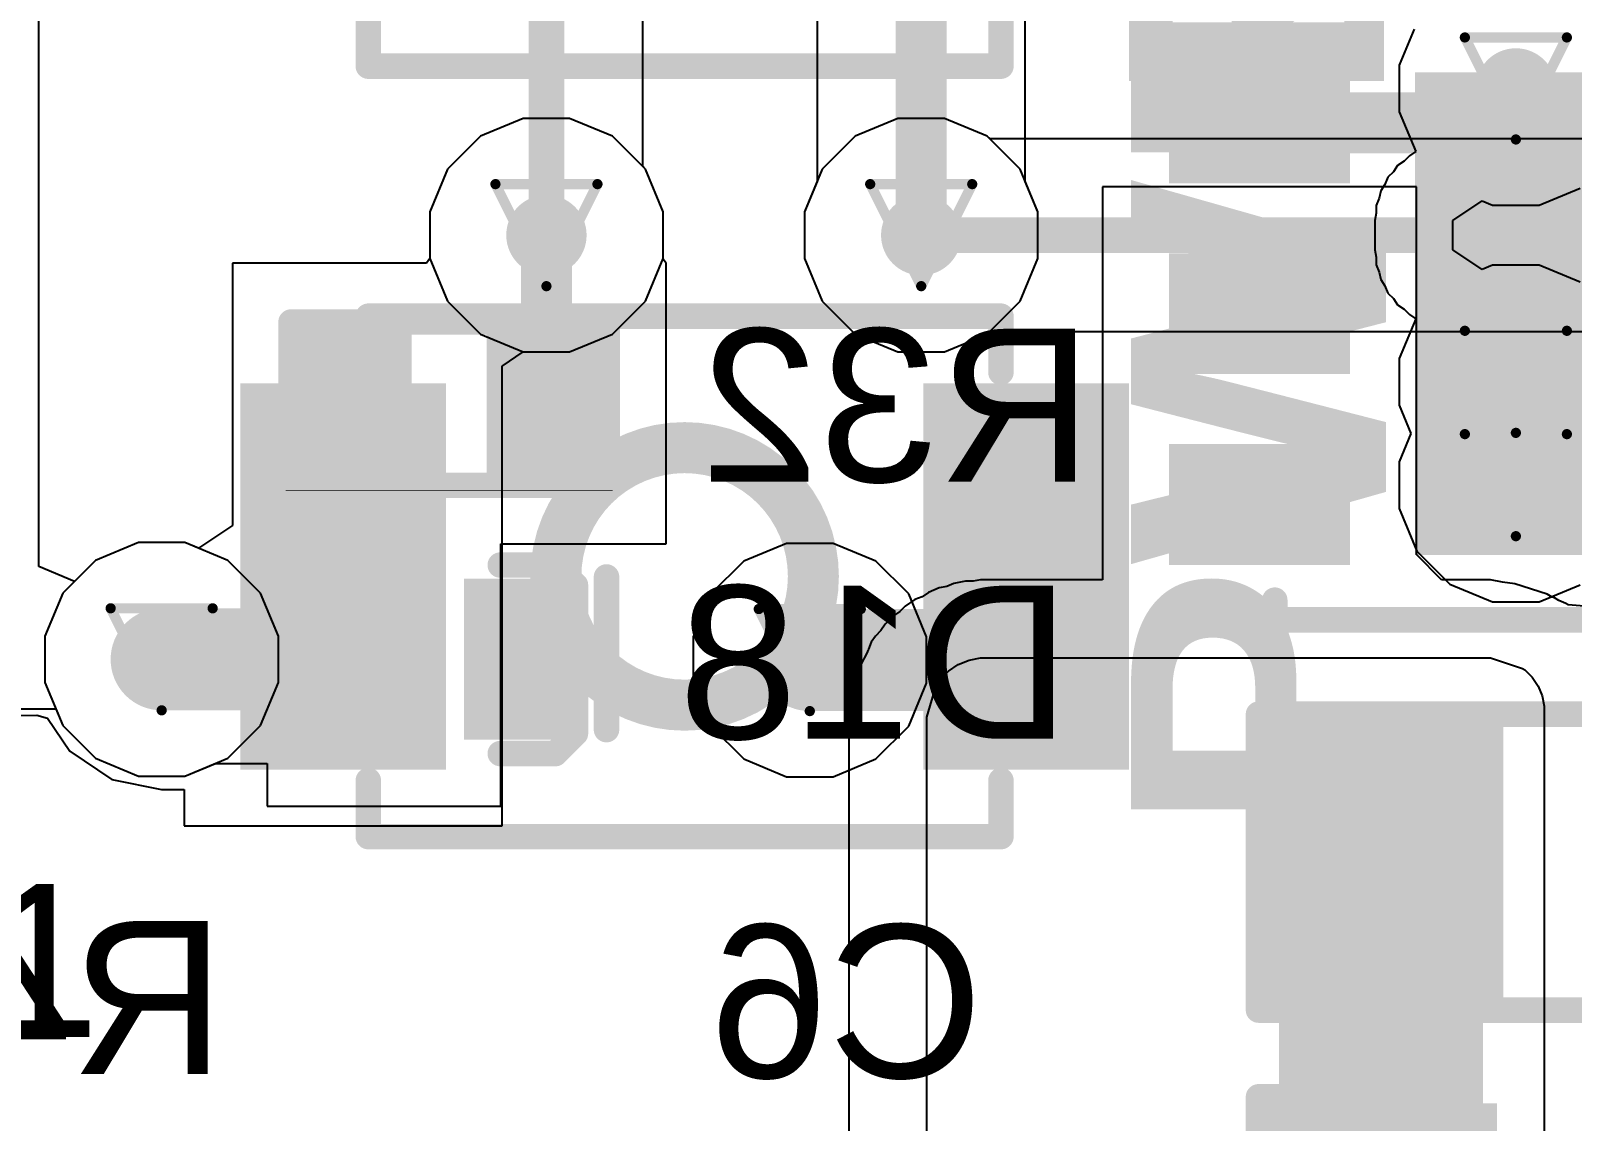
# Model space of a CAD drawing. Header units: inches. Extents: x -5 to 234, y -4 to 104.
# Drawn here: x 12.05 to 19.72, y 6.33 to 11.76 of the extents above; entities that cross this region are included whole.
import ezdxf

# ---------------------------------------------------------------- set-up
doc = ezdxf.new("R2010")
doc.units = ezdxf.units.IN
for name, color, linetype in [('Bottom Layer', 5, 'Continuous'), ('Bottom Overlay', 54, 'Continuous'), ('Bottom Paste', 16, 'Continuous'), ('Bottom Solder', 6, 'Continuous'), ('Drill Drawing', 1, 'Continuous'), ('GND', 16, 'Continuous'), ('POWER', 76, 'Continuous'), ('Top Layer', 1, 'Continuous'), ('Top Overlay', 2, 'Continuous'), ('Top Paste', 8, 'Continuous'), ('Top Solder', 216, 'Continuous'), ('Via Holes', 16, 'Continuous')]:
    doc.layers.add(name, color=color, linetype=linetype)
doc.styles.add('Arial', font='', dxfattribs={"height": 0.2})
doc.styles.add('Arial Black_Bold', font='', dxfattribs={"height": 0.2})
doc.styles.get('Arial').set_extended_font_data('Arial')
doc.styles.get('Arial Black_Bold').set_extended_font_data('Arial Black', bold=True)

# ---------------------------------------------------------------- blocks, each defined once
blk = doc.blocks.new('DFN_6_3_3__B_14')
at = {"layer": 'Bottom Layer'}
for points in [[(-2.0001, 0.7), (-2.0001, 1.2), (-1.2001, 1.2), (-1.2001, 0.7)], [(1.2001, 0.7), (1.2001, 1.2), (2.0001, 1.2), (2.0001, 0.7)], [(-0.7751, -1.15), (-0.7751, 1.15), (0.7749, 1.15), (0.7749, -1.15)], [(-2.0001, -0.25), (-2.0001, 0.25), (-1.2001, 0.25), (-1.2001, -0.25)], [(1.2001, -0.25), (1.2001, 0.25), (2.0001, 0.25), (2.0001, -0.25)], [(-2.0001, -1.2), (-2.0001, -0.7), (-1.2001, -0.7), (-1.2001, -1.2)], [(1.2001, -1.2), (1.2001, -0.7), (2.0001, -0.7), (2.0001, -1.2)]]:
    blk.add_hatch(color=5, dxfattribs=at).paths.add_polyline_path(points)
at = {"layer": 'Bottom Paste'}
for points in [[(-2.0001, 0.7), (-2.0001, 1.2), (-1.2001, 1.2), (-1.2001, 0.7)], [(1.2001, 0.7), (1.2001, 1.2), (2.0001, 1.2), (2.0001, 0.7)], [(-0.7751, -1.15), (-0.7751, 1.15), (0.7749, 1.15), (0.7749, -1.15)], [(-2.0001, -0.25), (-2.0001, 0.25), (-1.2001, 0.25), (-1.2001, -0.25)], [(1.2001, -0.25), (1.2001, 0.25), (2.0001, 0.25), (2.0001, -0.25)], [(-2.0001, -1.2), (-2.0001, -0.7), (-1.2001, -0.7), (-1.2001, -1.2)], [(1.2001, -1.2), (1.2001, -0.7), (2.0001, -0.7), (2.0001, -1.2)]]:
    blk.add_hatch(color=16, dxfattribs=at).paths.add_polyline_path(points)
at = {"layer": 'Bottom Solder'}
for points in [[(-2.0509, 0.6492), (-2.0509, 1.2508), (-1.1493, 1.2508), (-1.1493, 0.6492)], [(1.1493, 0.6492), (1.1493, 1.2508), (2.0509, 1.2508), (2.0509, 0.6492)], [(-0.8259, -1.2008), (-0.8259, 1.2008), (0.8257, 1.2008), (0.8257, -1.2008)], [(-2.0509, -0.3008), (-2.0509, 0.3008), (-1.1493, 0.3008), (-1.1493, -0.3008)], [(1.1493, -0.3008), (1.1493, 0.3008), (2.0509, 0.3008), (2.0509, -0.3008)], [(-2.0509, -1.2508), (-2.0509, -0.6492), (-1.1493, -0.6492), (-1.1493, -1.2508)], [(1.1493, -1.2508), (1.1493, -0.6492), (2.0509, -0.6492), (2.0509, -1.2508)]]:
    blk.add_hatch(color=6, dxfattribs=at).paths.add_polyline_path(points)
at = {"layer": 'Bottom Overlay', "const_width": 0.127}
for points in [[(1.524, 1.5239), (-1.524, 1.5239)], [(-1.524, 1.5239), (-1.524, 1.426)], [(1.524, 1.5239), (1.524, 1.426)], [(-2.2605, -1.1024), (-2.2605, -0.8484)], [(-2.1335, -0.9754), (-2.2605, -0.8484)], [(-2.1335, -0.9754), (-2.2605, -1.1024)], [(-1.524, -1.4262), (-1.524, -1.5241)], [(1.524, -1.4262), (1.524, -1.5241)], [(0.381, -1.5241), (-1.524, -1.5241)], [(1.524, -1.5241), (0.254, -1.5241)]]:
    blk.add_lwpolyline(points, dxfattribs=at)
at = {"layer": 'Bottom Overlay', "const_width": 0.0635}
for points in [[(-1.5558, 1.5239, 1), (-1.4923, 1.5239, 1)], [(-1.5558, 1.5239, 1), (-1.4923, 1.5239, 1)], [(1.4923, 1.5239, 1), (1.5558, 1.5239, 1)], [(1.4923, 1.5239, 1), (1.5558, 1.5239, 1)], [(-1.5558, 1.426, 1), (-1.4923, 1.426, 1)], [(1.4923, 1.426, 1), (1.5557, 1.426, 1)], [(-2.2922, -0.8484, 1), (-2.2287, -0.8484, 1)], [(-2.2922, -0.8484, 1), (-2.2287, -0.8484, 1)], [(-2.1652, -0.9754, 1), (-2.1017, -0.9754, 1)], [(-2.1652, -0.9754, 1), (-2.1017, -0.9754, 1)], [(-2.2922, -1.1024, 1), (-2.2287, -1.1024, 1)], [(-2.2922, -1.1024, 1), (-2.2287, -1.1024, 1)], [(-1.5557, -1.4262, 1), (-1.4922, -1.4262, 1)], [(1.4923, -1.4262, 1), (1.5557, -1.4262, 1)], [(-1.5557, -1.5241, 1), (-1.4922, -1.5241, 1)], [(-1.5557, -1.5241, 1), (-1.4922, -1.5241, 1)], [(0.2222, -1.5241, 1), (0.2857, -1.5241, 1)], [(0.3493, -1.5241, 1), (0.4128, -1.5241, 1)], [(1.4923, -1.5241, 1), (1.5557, -1.5241, 1)], [(1.4923, -1.5241, 1), (1.5557, -1.5241, 1)]]:
    blk.add_lwpolyline(points, format="xyb", close=True, dxfattribs=at)
blk = doc.blocks.new('B3U_1000P_22')
at = {"layer": 'Top Layer'}
for points in [[(-2.11, 0.86), (-1.29, 0.86), (-1.29, -0.86), (-2.11, -0.86)], [(1.29, 0.86), (2.11, 0.86), (2.11, -0.86), (1.29, -0.86)]]:
    blk.add_hatch(color=1, dxfattribs=at).paths.add_polyline_path(points)
at = {"layer": 'Top Paste'}
for points in [[(-2.11, 0.86), (-1.29, 0.86), (-1.29, -0.86), (-2.11, -0.86)], [(1.29, 0.86), (2.11, 0.86), (2.11, -0.86), (1.29, -0.86)]]:
    blk.add_hatch(color=8, dxfattribs=at).paths.add_polyline_path(points)
at = {"layer": 'Top Solder'}
for points in [[(-2.2116, 0.9616), (-1.1884, 0.9616), (-1.1884, -0.9616), (-2.2116, -0.9616)], [(1.1884, 0.9616), (2.2116, 0.9616), (2.2116, -0.9616), (1.1884, -0.9616)]]:
    blk.add_hatch(color=216, dxfattribs=at).paths.add_polyline_path(points)
at = {"layer": 'Top Overlay', "const_width": 0.127}
for points in [[(-1.5748, 1.016), (-1.5748, 1.2954)], [(-1.5748, 1.2954), (1.5748, 1.2954)], [(1.5748, 1.016), (1.5748, 1.2954)], [(-1.5748, -1.2954), (-1.5748, -1.016)], [(1.5748, -1.2954), (1.5748, -1.016)], [(-1.5748, -1.2954), (1.5748, -1.2954)]]:
    blk.add_lwpolyline(points, dxfattribs=at)
at = {"layer": 'Top Overlay'}
for points, const_width in [([(-1.6065, 1.2954, 1), (-1.5431, 1.2954, 1)], 0.0635), ([(-1.6065, 1.2954, 1), (-1.5431, 1.2954, 1)], 0.0635), ([(1.5431, 1.2954, 1), (1.6066, 1.2954, 1)], 0.0635), ([(1.5431, 1.2954, 1), (1.6066, 1.2954, 1)], 0.0635), ([(-1.6065, 1.016, 1), (-1.5431, 1.016, 1)], 0.0635), ([(1.5431, 1.016, 1), (1.6066, 1.016, 1)], 0.0635), ([(0.6411, 0, 1), (-0.6411, 0, 1)], 0.254), ([(-0.7046, 0, 1), (-0.5776, 0, 1)], 0.127), ([(0.5776, 0, 1), (0.7046, 0, 1)], 0.127), ([(-1.6065, -1.016, 1), (-1.5431, -1.016, 1)], 0.0635), ([(1.5431, -1.016, 1), (1.6066, -1.016, 1)], 0.0635), ([(-1.6065, -1.2954, 1), (-1.5431, -1.2954, 1)], 0.0635), ([(-1.6065, -1.2954, 1), (-1.5431, -1.2954, 1)], 0.0635), ([(1.5431, -1.2954, 1), (1.6066, -1.2954, 1)], 0.0635), ([(1.5431, -1.2954, 1), (1.6066, -1.2954, 1)], 0.0635)]:
    blk.add_lwpolyline(points, format="xyb", close=True, dxfattribs=dict(at, const_width=const_width))
blk = doc.blocks.new('B3U_1000P_23')
at = {"layer": 'Top Layer'}
for points in [[(-2.11, 0.86), (-1.29, 0.86), (-1.29, -0.86), (-2.11, -0.86)], [(1.29, 0.86), (2.11, 0.86), (2.11, -0.86), (1.29, -0.86)]]:
    blk.add_hatch(color=1, dxfattribs=at).paths.add_polyline_path(points)
at = {"layer": 'Top Paste'}
for points in [[(-2.11, 0.86), (-1.29, 0.86), (-1.29, -0.86), (-2.11, -0.86)], [(1.29, 0.86), (2.11, 0.86), (2.11, -0.86), (1.29, -0.86)]]:
    blk.add_hatch(color=8, dxfattribs=at).paths.add_polyline_path(points)
at = {"layer": 'Top Solder'}
for points in [[(-2.2116, 0.9616), (-1.1884, 0.9616), (-1.1884, -0.9616), (-2.2116, -0.9616)], [(1.1884, 0.9616), (2.2116, 0.9616), (2.2116, -0.9616), (1.1884, -0.9616)]]:
    blk.add_hatch(color=216, dxfattribs=at).paths.add_polyline_path(points)
at = {"layer": 'Top Overlay', "const_width": 0.127}
for points in [[(-1.5748, 1.016), (-1.5748, 1.2954)], [(-1.5748, 1.2954), (1.5748, 1.2954)], [(1.5748, 1.016), (1.5748, 1.2954)], [(-1.5748, -1.2954), (-1.5748, -1.016)], [(1.5748, -1.2954), (1.5748, -1.016)], [(-1.5748, -1.2954), (1.5748, -1.2954)]]:
    blk.add_lwpolyline(points, dxfattribs=at)
at = {"layer": 'Top Overlay'}
for points, const_width in [([(-1.6065, 1.2954, 1), (-1.5431, 1.2954, 1)], 0.0635), ([(-1.6065, 1.2954, 1), (-1.5431, 1.2954, 1)], 0.0635), ([(1.5431, 1.2954, 1), (1.6066, 1.2954, 1)], 0.0635), ([(1.5431, 1.2954, 1), (1.6066, 1.2954, 1)], 0.0635), ([(-1.6065, 1.016, 1), (-1.5431, 1.016, 1)], 0.0635), ([(1.5431, 1.016, 1), (1.6066, 1.016, 1)], 0.0635), ([(0.6411, 0, 1), (-0.6411, 0, 1)], 0.254), ([(-0.7046, 0, 1), (-0.5776, 0, 1)], 0.127), ([(0.5776, 0, 1), (0.7046, 0, 1)], 0.127), ([(-1.6065, -1.016, 1), (-1.5431, -1.016, 1)], 0.0635), ([(1.5431, -1.016, 1), (1.6066, -1.016, 1)], 0.0635), ([(-1.6065, -1.2954, 1), (-1.5431, -1.2954, 1)], 0.0635), ([(-1.6065, -1.2954, 1), (-1.5431, -1.2954, 1)], 0.0635), ([(1.5431, -1.2954, 1), (1.6066, -1.2954, 1)], 0.0635), ([(1.5431, -1.2954, 1), (1.6066, -1.2954, 1)], 0.0635)]:
    blk.add_lwpolyline(points, format="xyb", close=True, dxfattribs=dict(at, const_width=const_width))
blk = doc.blocks.new('R___0402_B_35')
at = {"layer": 'Bottom Layer'}
for points in [[(-0.2413, 0.3175), (-0.2413, -0.3175), (-0.6985, -0.3175), (-0.6985, 0.3175)], [(0.6985, 0.3175), (0.6985, -0.3175), (0.2413, -0.3175), (0.2413, 0.3175)]]:
    blk.add_hatch(color=5, dxfattribs=at).paths.add_polyline_path(points)
at = {"layer": 'Bottom Paste'}
for points in [[(-0.2413, 0.3175), (-0.2413, -0.3175), (-0.6985, -0.3175), (-0.6985, 0.3175)], [(0.6985, 0.3175), (0.6985, -0.3175), (0.2413, -0.3175), (0.2413, 0.3175)]]:
    blk.add_hatch(color=16, dxfattribs=at).paths.add_polyline_path(points)
at = {"layer": 'Bottom Solder'}
for points in [[(-0.1863, 0.3725), (-0.1863, -0.3725), (-0.7535, -0.3725), (-0.7535, 0.3725)], [(0.7535, 0.3725), (0.7535, -0.3725), (0.1863, -0.3725), (0.1863, 0.3725)]]:
    blk.add_hatch(color=6, dxfattribs=at).paths.add_polyline_path(points)
at = {"layer": 'Bottom Overlay'}
for points, const_width in [([(0.7874, 0.4064), (-0.7874, 0.4064)], 0.127), ([(-0.7874, 0.4064), (-0.7874, -0.4064)], 0.127), ([(0.7874, 0.4064), (0.7874, -0.4064)], 0.127), ([(0.8128, 0.4318), (-0.8128, 0.4318)], 0.00323), ([(0.7874, -0.4064), (-0.7874, -0.4064)], 0.127)]:
    blk.add_lwpolyline(points, dxfattribs=dict(at, const_width=const_width))
for points, const_width in [([(-0.8191, 0.4064, 1), (-0.7556, 0.4064, 1)], 0.0635), ([(-0.8191, 0.4064, 1), (-0.7556, 0.4064, 1)], 0.0635), ([(0.7556, 0.4064, 1), (0.8191, 0.4064, 1)], 0.0635), ([(0.7556, 0.4064, 1), (0.8191, 0.4064, 1)], 0.0635), ([(-0.8136, 0.4318, 1), (-0.812, 0.4318, 1)], 0.00161), ([(0.812, 0.4318, 1), (0.8136, 0.4318, 1)], 0.00161), ([(-0.8191, -0.4064, 1), (-0.7556, -0.4064, 1)], 0.0635), ([(-0.8191, -0.4064, 1), (-0.7556, -0.4064, 1)], 0.0635), ([(0.7556, -0.4064, 1), (0.8191, -0.4064, 1)], 0.0635), ([(0.7556, -0.4064, 1), (0.8191, -0.4064, 1)], 0.0635)]:
    blk.add_lwpolyline(points, format="xyb", close=True, dxfattribs=dict(at, const_width=const_width))
blk = doc.blocks.new('R___0805_B_65')
at = {"layer": 'Bottom Layer'}
for points in [[(-1.524, 0.635), (-0.508, 0.635), (-0.508, -0.635), (-1.524, -0.635)], [(0.508, 0.635), (1.524, 0.635), (1.524, -0.635), (0.508, -0.635)]]:
    blk.add_hatch(color=5, dxfattribs=at).paths.add_polyline_path(points)
at = {"layer": 'Bottom Paste'}
for points in [[(-1.524, 0.635), (-0.508, 0.635), (-0.508, -0.635), (-1.524, -0.635)], [(0.508, 0.635), (1.524, 0.635), (1.524, -0.635), (0.508, -0.635)]]:
    blk.add_hatch(color=16, dxfattribs=at).paths.add_polyline_path(points)
at = {"layer": 'Bottom Solder'}
for points in [[(-1.6256, 0.7366), (-0.4064, 0.7366), (-0.4064, -0.7366), (-1.6256, -0.7366)], [(0.4064, 0.7366), (1.6256, 0.7366), (1.6256, -0.7366), (0.4064, -0.7366)]]:
    blk.add_hatch(color=6, dxfattribs=at).paths.add_polyline_path(points)
at = {"layer": 'Bottom Overlay', "const_width": 0.127}
for points in [[(-1.6256, -0.7366), (-1.6256, 0.7366)], [(-1.6256, 0.7366), (1.6256, 0.7366)], [(1.6256, -0.7366), (1.6256, 0.7366)], [(-1.6256, -0.7366), (1.6256, -0.7366)]]:
    blk.add_lwpolyline(points, dxfattribs=at)
at = {"layer": 'Bottom Overlay', "const_width": 0.0635}
for points in [[(-1.6574, 0.7366, 1), (-1.5939, 0.7366, 1)], [(-1.6574, 0.7366, 1), (-1.5939, 0.7366, 1)], [(1.5938, 0.7366, 1), (1.6574, 0.7366, 1)], [(1.5938, 0.7366, 1), (1.6574, 0.7366, 1)], [(-1.6574, -0.7366, 1), (-1.5939, -0.7366, 1)], [(-1.6574, -0.7366, 1), (-1.5939, -0.7366, 1)], [(1.5938, -0.7366, 1), (1.6574, -0.7366, 1)], [(1.5938, -0.7366, 1), (1.6574, -0.7366, 1)]]:
    blk.add_lwpolyline(points, format="xyb", close=True, dxfattribs=at)
blk = doc.blocks.new('DFN1006_2L__B__D____________B_106')
at = {"layer": 'Bottom Layer'}
for points in [[(-0.525, 0.35), (-0.125, 0.35), (-0.125, -0.35), (-0.525, -0.35)], [(0.125, 0.35), (0.525, 0.35), (0.525, -0.35), (0.125, -0.35)]]:
    blk.add_hatch(color=5, dxfattribs=at).paths.add_polyline_path(points)
at = {"layer": 'Bottom Paste'}
for points in [[(-0.525, 0.35), (-0.125, 0.35), (-0.125, -0.35), (-0.525, -0.35)], [(0.125, 0.35), (0.525, 0.35), (0.525, -0.35), (0.125, -0.35)]]:
    blk.add_hatch(color=16, dxfattribs=at).paths.add_polyline_path(points)
at = {"layer": 'Bottom Solder'}
for points in [[(-0.5758, 0.4008), (-0.0742, 0.4008), (-0.0742, -0.4008), (-0.5758, -0.4008)], [(0.0742, 0.4008), (0.5758, 0.4008), (0.5758, -0.4008), (0.0742, -0.4008)]]:
    blk.add_hatch(color=6, dxfattribs=at).paths.add_polyline_path(points)
at = {"layer": 'Bottom Overlay', "const_width": 0.127}
for points in [[(-0.783, -0.35), (-0.783, 0.41)], [(-0.6283, 0.3691), (-0.5283, 0.4692)], [(-0.5283, 0.4692), (-0.254, 0.4692)], [(0.254, 0.4692), (0.5283, 0.4692)], [(0.5283, 0.4692), (0.6283, 0.3691)], [(0.783, -0.35), (0.783, 0.41)], [(-0.6283, -0.3691), (-0.6283, 0.3691)], [(0.6283, -0.3691), (0.6283, 0.3691)], [(-0.6283, -0.3691), (-0.5283, -0.4692)], [(0.5283, -0.4692), (0.6283, -0.3691)], [(-0.5283, -0.4692), (-0.4983, -0.4692)], [(-0.4983, -0.4692), (-0.254, -0.4692)], [(0.254, -0.4692), (0.4983, -0.4692)], [(0.4983, -0.4692), (0.5283, -0.4692)]]:
    blk.add_lwpolyline(points, dxfattribs=at)
at = {"layer": 'Bottom Overlay', "const_width": 0.0635}
for points in [[(-0.8147, 0.41, 1), (-0.7512, 0.41, 1)], [(-0.5601, 0.4692, 1), (-0.4966, 0.4692, 1)], [(-0.5601, 0.4692, 1), (-0.4966, 0.4692, 1)], [(-0.2857, 0.4692, 1), (-0.2223, 0.4692, 1)], [(0.2223, 0.4692, 1), (0.2857, 0.4692, 1)], [(0.4966, 0.4692, 1), (0.5601, 0.4692, 1)], [(0.4966, 0.4692, 1), (0.5601, 0.4692, 1)], [(0.7512, 0.41, 1), (0.8147, 0.41, 1)], [(-0.6601, 0.3691, 1), (-0.5966, 0.3691, 1)], [(-0.6601, 0.3691, 1), (-0.5966, 0.3691, 1)], [(0.5966, 0.3691, 1), (0.6601, 0.3691, 1)], [(0.5966, 0.3691, 1), (0.6601, 0.3691, 1)], [(-0.8147, -0.35, 1), (-0.7512, -0.35, 1)], [(-0.6601, -0.3691, 1), (-0.5966, -0.3691, 1)], [(-0.6601, -0.3691, 1), (-0.5966, -0.3691, 1)], [(0.5966, -0.3691, 1), (0.6601, -0.3691, 1)], [(0.5966, -0.3691, 1), (0.6601, -0.3691, 1)], [(0.7512, -0.35, 1), (0.8147, -0.35, 1)], [(-0.5601, -0.4692, 1), (-0.4966, -0.4692, 1)], [(-0.5601, -0.4692, 1), (-0.4966, -0.4692, 1)], [(-0.5301, -0.4692, 1), (-0.4666, -0.4692, 1)], [(-0.5301, -0.4692, 1), (-0.4666, -0.4692, 1)], [(-0.2857, -0.4692, 1), (-0.2223, -0.4692, 1)], [(0.2223, -0.4692, 1), (0.2857, -0.4692, 1)], [(0.4666, -0.4692, 1), (0.5301, -0.4692, 1)], [(0.4666, -0.4692, 1), (0.5301, -0.4692, 1)], [(0.4966, -0.4692, 1), (0.5601, -0.4692, 1)], [(0.4966, -0.4692, 1), (0.5601, -0.4692, 1)]]:
    blk.add_lwpolyline(points, format="xyb", close=True, dxfattribs=at)
blk = doc.blocks.new('C___0805_B_153')
at = {"layer": 'Bottom Layer'}
for points in [[(-1.524, 0.762), (-0.508, 0.762), (-0.508, -0.762), (-1.524, -0.762)], [(0.508, 0.762), (1.524, 0.762), (1.524, -0.762), (0.508, -0.762)]]:
    blk.add_hatch(color=5, dxfattribs=at).paths.add_polyline_path(points)
at = {"layer": 'Bottom Paste'}
for points in [[(-1.524, 0.762), (-0.508, 0.762), (-0.508, -0.762), (-1.524, -0.762)], [(0.508, 0.762), (1.524, 0.762), (1.524, -0.762), (0.508, -0.762)]]:
    blk.add_hatch(color=16, dxfattribs=at).paths.add_polyline_path(points)
at = {"layer": 'Bottom Solder'}
for points in [[(-1.594, 0.832), (-0.438, 0.832), (-0.438, -0.832), (-1.594, -0.832)], [(0.438, 0.832), (1.594, 0.832), (1.594, -0.832), (0.438, -0.832)]]:
    blk.add_hatch(color=6, dxfattribs=at).paths.add_polyline_path(points)
at = {"layer": 'Bottom Overlay', "const_width": 0.127}
for points in [[(-0.6096, 0.8636), (-1.6256, 0.8636)], [(-1.6256, 0.8636), (-1.6256, -0.8636)], [(1.6256, 0.8636), (0.6096, 0.8636)], [(1.6256, 0.8636), (1.6256, -0.8636)], [(-0.6096, -0.8636), (-1.6256, -0.8636)], [(1.6256, -0.8636), (0.6096, -0.8636)]]:
    blk.add_lwpolyline(points, dxfattribs=at)
at = {"layer": 'Bottom Overlay', "const_width": 0.0635}
for points in [[(-1.6574, 0.8636, 1), (-1.5939, 0.8636, 1)], [(-1.6574, 0.8636, 1), (-1.5939, 0.8636, 1)], [(-0.6413, 0.8636, 1), (-0.5778, 0.8636, 1)], [(0.5779, 0.8636, 1), (0.6414, 0.8636, 1)], [(1.5938, 0.8636, 1), (1.6574, 0.8636, 1)], [(1.5938, 0.8636, 1), (1.6574, 0.8636, 1)], [(-1.6574, -0.8636, 1), (-1.5939, -0.8636, 1)], [(-1.6574, -0.8636, 1), (-1.5939, -0.8636, 1)], [(-0.6413, -0.8636, 1), (-0.5778, -0.8636, 1)], [(0.5779, -0.8636, 1), (0.6414, -0.8636, 1)], [(1.5938, -0.8636, 1), (1.6574, -0.8636, 1)], [(1.5938, -0.8636, 1), (1.6574, -0.8636, 1)]]:
    blk.add_lwpolyline(points, format="xyb", close=True, dxfattribs=at)

msp = doc.modelspace()

# ---------------------------------------------------------------- hatches: boundary and pattern name
at = {"layer": 'Bottom Layer'}
h = msp.add_hatch(color=5, dxfattribs=at)
edge = h.paths.add_edge_path()
edge.add_arc((19.4422, 11.4715), 0.2, 0, 360)
h = msp.add_hatch(color=5, dxfattribs=at)
edge = h.paths.add_edge_path()
edge.add_arc((14.6158, 10.7412), 0.2, 0, 360)
h = msp.add_hatch(color=5, dxfattribs=at)
edge = h.paths.add_edge_path()
edge.add_arc((16.4816, 10.7412), 0.2, 0, 360)
h = msp.add_hatch(color=5, dxfattribs=at)
edge = h.paths.add_edge_path()
edge.add_arc((19.4422, 10.011), 0.2, 0, 360)
h = msp.add_hatch(color=5, dxfattribs=at)
edge = h.paths.add_edge_path()
edge.add_arc((19.4422, 9.4966), 0.2, 0, 360)
h = msp.add_hatch(color=5, dxfattribs=at)
edge = h.paths.add_edge_path()
edge.add_arc((12.7, 8.6296), 0.2, 0, 360)
h = msp.add_hatch(color=5, dxfattribs=at)
edge = h.paths.add_edge_path()
edge.add_arc((15.9269, 8.6259), 0.2, 0, 360)
msp.add_hatch(color=5, dxfattribs=at).paths.add_polyline_path([(18.2626, -0.0618), (19.2786, -0.0618), (19.2786, 8.255), (18.2626, 8.255)])
at = {"layer": 'GND'}
h = msp.add_hatch(color=16, dxfattribs=at)
edge = h.paths.add_edge_path()
edge.add_arc((19.4422, 11.4715), 0.2, 0, 360)
h = msp.add_hatch(color=16, dxfattribs=at)
edge = h.paths.add_edge_path()
edge.add_arc((14.6158, 10.7412), 0.2, 0, 360)
h = msp.add_hatch(color=16, dxfattribs=at)
edge = h.paths.add_edge_path()
edge.add_arc((16.4816, 10.7412), 0.2, 0, 360)
h = msp.add_hatch(color=16, dxfattribs=at)
edge = h.paths.add_edge_path()
edge.add_arc((19.4422, 10.011), 0.2, 0, 360)
h = msp.add_hatch(color=16, dxfattribs=at)
edge = h.paths.add_edge_path()
edge.add_arc((19.4422, 9.4966), 0.2, 0, 360)
h = msp.add_hatch(color=16, dxfattribs=at)
edge = h.paths.add_edge_path()
edge.add_arc((12.7, 8.6296), 0.2, 0, 360)
h = msp.add_hatch(color=16, dxfattribs=at)
edge = h.paths.add_edge_path()
edge.add_arc((15.9269, 8.6259), 0.2, 0, 360)
at = {"layer": 'POWER'}
h = msp.add_hatch(color=76, dxfattribs=at)
edge = h.paths.add_edge_path()
edge.add_arc((19.4422, 11.4715), 0.2, 0, 360)
h = msp.add_hatch(color=76, dxfattribs=at)
edge = h.paths.add_edge_path()
edge.add_arc((14.6158, 10.7412), 0.2, 0, 360)
h = msp.add_hatch(color=76, dxfattribs=at)
edge = h.paths.add_edge_path()
edge.add_arc((16.4816, 10.7412), 0.2, 0, 360)
h = msp.add_hatch(color=76, dxfattribs=at)
edge = h.paths.add_edge_path()
edge.add_arc((19.4422, 10.011), 0.2, 0, 360)
h = msp.add_hatch(color=76, dxfattribs=at)
edge = h.paths.add_edge_path()
edge.add_arc((19.4422, 9.4966), 0.2, 0, 360)
h = msp.add_hatch(color=76, dxfattribs=at)
edge = h.paths.add_edge_path()
edge.add_arc((12.7, 8.6296), 0.2, 0, 360)
h = msp.add_hatch(color=76, dxfattribs=at)
edge = h.paths.add_edge_path()
edge.add_arc((15.9269, 8.6259), 0.2, 0, 360)
at = {"layer": 'Top Layer'}
h = msp.add_hatch(color=1, dxfattribs=at)
edge = h.paths.add_edge_path()
edge.add_arc((19.4422, 11.4715), 0.2, 0, 360)
h = msp.add_hatch(color=1, dxfattribs=at)
edge = h.paths.add_edge_path()
edge.add_arc((14.6158, 10.7412), 0.2, 0, 360)
h = msp.add_hatch(color=1, dxfattribs=at)
edge = h.paths.add_edge_path()
edge.add_arc((16.4816, 10.7412), 0.2, 0, 360)
h = msp.add_hatch(color=1, dxfattribs=at)
edge = h.paths.add_edge_path()
edge.add_arc((19.4422, 10.011), 0.2, 0, 360)
h = msp.add_hatch(color=1, dxfattribs=at)
edge = h.paths.add_edge_path()
edge.add_arc((19.4422, 9.4966), 0.2, 0, 360)
h = msp.add_hatch(color=1, dxfattribs=at)
edge = h.paths.add_edge_path()
edge.add_arc((12.7, 8.6296), 0.2, 0, 360)
h = msp.add_hatch(color=1, dxfattribs=at)
edge = h.paths.add_edge_path()
edge.add_arc((15.9269, 8.6259), 0.2, 0, 360)
at = {"layer": 'Via Holes'}
h = msp.add_hatch(color=7, dxfattribs=at)
edge = h.paths.add_edge_path()
edge.add_arc((19.4422, 11.4715), 0.1, 0, 360)
h = msp.add_hatch(color=7, dxfattribs=at)
edge = h.paths.add_edge_path()
edge.add_arc((14.6158, 10.7412), 0.1, 0, 360)
h = msp.add_hatch(color=7, dxfattribs=at)
edge = h.paths.add_edge_path()
edge.add_arc((16.4816, 10.7412), 0.1, 0, 360)
h = msp.add_hatch(color=7, dxfattribs=at)
edge = h.paths.add_edge_path()
edge.add_arc((19.4422, 10.011), 0.1, 0, 360)
h = msp.add_hatch(color=7, dxfattribs=at)
edge = h.paths.add_edge_path()
edge.add_arc((19.4422, 9.4966), 0.1, 0, 360)
h = msp.add_hatch(color=7, dxfattribs=at)
edge = h.paths.add_edge_path()
edge.add_arc((12.7, 8.6296), 0.1, 0, 360)
h = msp.add_hatch(color=7, dxfattribs=at)
edge = h.paths.add_edge_path()
edge.add_arc((15.9269, 8.6259), 0.1, 0, 360)

# ---------------------------------------------------------------- linework, layer by layer
at = {"layer": 'Bottom Layer'}
for p, q in [((16.9995, 11.009), (16.9995, 17.5774)), ((15.9636, 13.5309), (15.9636, 11.009)), ((12.0886, 9.0913), (12.0886, 11.8413)), ((14.5002, 11.3222), (14.2867, 11.2338)), ((14.7313, 11.3222), (14.5002, 11.3222)), ((14.9449, 11.2338), (14.7313, 11.3222)), ((14.2867, 11.2338), (14.1232, 11.0703)), ((15.1083, 11.0703), (14.9449, 11.2338)), ((14.1232, 11.0703), (14.0348, 10.8568)), ((15.1968, 10.8568), (15.1083, 11.0703)), ((15.9636, 11.009), (15.9006, 10.8568)), ((17.0626, 10.8568), (16.9995, 11.009)), ((18.9468, 10.9812), (17.3848, 10.9812)), ((17.3848, 10.9812), (17.3848, 9.7192)), ((18.9468, 10.0312), (18.9468, 10.9812)), ((14.0348, 10.8568), (14.0348, 10.6257)), ((15.1968, 10.6257), (15.1968, 10.8568)), ((15.9006, 10.8568), (15.9006, 10.6257)), ((17.0626, 10.6257), (17.0626, 10.8568)), ((14.0182, 10.6009), (13.0523, 10.6009)), ((13.0523, 10.6009), (13.0523, 9.2954)), ((14.0348, 10.6257), (14.0182, 10.6009)), ((15.196, 10.6238), (15.1968, 10.6257)), ((15.2113, 10.6009), (15.196, 10.6238)), ((15.2113, 9.2039), (15.2113, 10.6009)), ((15.2113, 10.6009), (15.2113, 10.6009)), ((15.9006, 10.6257), (15.989, 10.4121)), ((16.9741, 10.4121), (17.0626, 10.6257)), ((15.989, 10.4121), (16.1525, 10.2487)), ((16.8107, 10.2487), (16.9741, 10.4121)), ((16.1525, 10.2487), (16.366, 10.1602)), ((16.5971, 10.1602), (16.8107, 10.2487)), ((16.366, 10.1602), (16.5971, 10.1602)), ((18.9468, 9.1515), (18.9468, 10.0312)), ((18.9468, 10.0312), (18.9468, 10.0312)), ((17.3848, 9.7192), (17.3848, 9.7192)), ((17.3848, 9.7192), (17.3848, 9.0258)), ((13.0523, 9.2954), (12.8833, 9.1826)), ((12.5844, 9.2106), (12.3709, 9.1222)), ((12.8156, 9.2106), (12.5844, 9.2106)), ((12.8833, 9.1826), (12.8156, 9.2106)), ((14.3879, 7.8986), (14.3879, 9.2039)), ((14.3879, 9.2039), (15.2113, 9.2039)), ((19.0726, 9.0258), (18.9468, 9.1515)), ((12.2664, 9.0177), (12.0886, 9.0913)), ((12.3709, 9.1222), (12.2664, 9.0177)), ((16.5716, 8.9848), (16.5176, 8.9625)), ((16.6091, 8.9923), (16.5716, 8.9848)), ((16.6445, 9.0069), (16.6091, 8.9923)), ((16.7017, 9.0183), (16.6445, 9.0069)), ((16.74, 9.0183), (16.7017, 9.0183)), ((16.7775, 9.0258), (16.74, 9.0183)), ((16.8067, 9.0258), (16.7775, 9.0258)), ((17.3848, 9.0258), (16.8067, 9.0258)), ((19.1507, 9.0258), (19.0726, 9.0258)), ((19.3154, 9.0258), (19.1507, 9.0258)), ((19.1507, 9.0258), (19.1507, 9.0258)), ((19.1507, 9.0258), (19.1507, 9.0258)), ((19.3759, 9.0137), (19.3154, 9.0258)), ((19.437, 9.0062), (19.3759, 9.0137)), ((19.5976, 8.9533), (19.437, 9.0062)), ((16.4505, 8.9266), (16.4019, 8.8941)), ((16.4858, 8.9412), (16.4505, 8.9266)), ((16.5176, 8.9625), (16.4858, 8.9412)), ((19.6235, 8.9386), (19.5976, 8.9533)), ((19.6349, 8.9364), (19.6235, 8.9386)), ((19.6564, 8.922), (19.6349, 8.9364)), ((19.6917, 8.9074), (19.6564, 8.922)), ((19.702, 8.9005), (19.6917, 8.9074)), ((16.343, 8.8458), (16.3017, 8.8045)), ((16.3748, 8.8671), (16.343, 8.8458)), ((16.4019, 8.8941), (16.3748, 8.8671)), ((19.7822, 8.8947), (19.702, 8.9005)), ((16.2805, 8.7727), (16.2534, 8.7456)), ((16.3017, 8.8045), (16.2805, 8.7727)), ((16.2172, 8.6766), (16.2105, 8.6605)), ((16.2175, 8.6785), (16.2172, 8.6766)), ((16.2186, 8.6801), (16.2175, 8.6785)), ((16.2332, 8.7154), (16.2186, 8.6801)), ((16.2534, 8.7456), (16.2332, 8.7154)), ((16.1831, 8.6077), (16.1371, 8.449)), ((16.2105, 8.6605), (16.1831, 8.6077)), ((16.6177, 8.5711), (16.6663, 8.6036)), ((16.6663, 8.6036), (16.7202, 8.6259)), ((16.7202, 8.6259), (16.7775, 8.6373)), ((16.7775, 8.6373), (16.8067, 8.6373)), ((16.8067, 8.6373), (19.1507, 8.6373)), ((19.1507, 8.6373), (19.3154, 8.6373)), ((19.3154, 8.6373), (19.4759, 8.5844)), ((16.5563, 8.4996), (16.5764, 8.5298)), ((16.5764, 8.5298), (16.6177, 8.5711)), ((19.4759, 8.5844), (19.4862, 8.5775)), ((19.4862, 8.5775), (19.5236, 8.5401)), ((19.5236, 8.5401), (19.5529, 8.4962)), ((16.1371, 8.449), (16.1325, 8.3945)), ((16.5103, 8.3409), (16.5563, 8.4996)), ((19.5529, 8.4962), (19.5731, 8.4475)), ((19.5731, 8.4475), (19.5834, 8.3957)), ((11.981, 8.3827), (12.1734, 8.3827)), ((12.1734, 8.3827), (12.2075, 8.3005)), ((16.1325, 8.3945), (16.1218, 8.3409)), ((19.5834, 8.3957), (19.5834, 8.3693)), ((19.5834, 8.3693), (19.5834, -0.279)), ((12.2075, 8.3005), (12.3709, 8.1371)), ((16.1218, 8.3409), (16.1218, 6.0326)), ((16.5103, 5.0797), (16.5103, 8.3409)), ((12.3709, 8.1371), (12.5844, 8.0486)), ((12.8156, 8.0486), (12.9678, 8.1117)), ((12.9678, 8.1117), (13.2259, 8.1117)), ((13.2259, 8.1117), (13.2259, 7.8986)), ((12.5844, 8.0486), (12.8156, 8.0486)), ((13.2259, 7.8986), (14.3879, 7.8986))]:
    msp.add_line(p, q, dxfattribs=at)
for points, const_width in [([(16.4816, 10.7412), (16.4816, 17.5774)], 0.254), ([(18.1658, 11.3001), (19.233, 11.3001)], 0.3048), ([(14.6158, 9.9165), (14.6158, 10.7412)], 0.254), ([(13.6619, 9.8996), (13.7479, 9.8136)], 0.254), ([(14.6017, 9.9024), (14.6158, 9.9165)], 0.1778), ([(13.7479, 8.6886), (13.7479, 9.8136)], 0.254), ([(12.7, 8.6296), (13.8069, 8.6296)], 0.254), ([(13.7479, 8.6886), (13.8069, 8.6296)], 0.254)]:
    msp.add_lwpolyline(points, dxfattribs=dict(at, const_width=const_width))
for points, const_width in [([(18.0896, 11.3001, 1), (18.242, 11.3001, 1)], 0.1524), ([(19.1568, 11.3001, 1), (19.3092, 11.3001, 1)], 0.1524), ([(14.5523, 10.7412, 1), (14.6793, 10.7412, 1)], 0.127), ([(16.4181, 10.7412, 1), (16.5451, 10.7412, 1)], 0.127), ([(13.5984, 9.8996, 1), (13.7254, 9.8996, 1)], 0.127), ([(14.5523, 9.9165, 1), (14.6793, 9.9165, 1)], 0.127), ([(14.5572, 9.9024, 1), (14.6461, 9.9024, 1)], 0.0889), ([(14.5713, 9.9165, 1), (14.6602, 9.9165, 1)], 0.0889), ([(13.6844, 9.8136, 1), (13.8114, 9.8136, 1)], 0.127), ([(13.6844, 9.8136, 1), (13.8114, 9.8136, 1)], 0.127), ([(12.6365, 8.6296, 1), (12.7635, 8.6296, 1)], 0.127), ([(13.6844, 8.6886, 1), (13.8114, 8.6886, 1)], 0.127), ([(13.6844, 8.6886, 1), (13.8114, 8.6886, 1)], 0.127), ([(13.7434, 8.6296, 1), (13.8704, 8.6296, 1)], 0.127), ([(13.7434, 8.6296, 1), (13.8704, 8.6296, 1)], 0.127)]:
    msp.add_lwpolyline(points, format="xyb", close=True, dxfattribs=dict(at, const_width=const_width))
at = {"layer": 'Drill Drawing', "const_width": 0.0508}
for points in [[(19.1882, 11.7255), (19.6962, 11.7255)], [(19.1882, 11.7255), (19.4422, 11.2175)], [(19.4422, 11.2175), (19.6962, 11.7255)], [(14.3618, 10.9952), (14.8698, 10.9952)], [(14.3618, 10.9952), (14.6158, 10.4872)], [(14.6158, 10.4872), (14.8698, 10.9952)], [(16.2276, 10.9952), (16.7356, 10.9952)], [(16.2276, 10.9952), (16.4816, 10.4872)], [(16.4816, 10.4872), (16.7356, 10.9952)], [(19.1882, 10.265), (19.6962, 10.265)], [(19.1882, 10.265), (19.4422, 9.757)], [(19.4422, 9.757), (19.6962, 10.265)], [(19.1882, 9.7506), (19.6962, 9.7506)], [(19.1882, 9.7506), (19.4422, 9.2426)], [(19.4422, 9.2426), (19.6962, 9.7506)], [(12.446, 8.8836), (12.954, 8.8836)], [(12.446, 8.8836), (12.7, 8.3756)], [(12.7, 8.3756), (12.954, 8.8836)], [(15.6729, 8.8799), (16.1809, 8.8799)], [(15.6729, 8.8799), (15.9269, 8.3719)], [(15.9269, 8.3719), (16.1809, 8.8799)]]:
    msp.add_lwpolyline(points, dxfattribs=at)
at = {"layer": 'Drill Drawing', "const_width": 0.0254}
for points in [[(19.1755, 11.7255, 1), (19.2009, 11.7255, 1)], [(19.1755, 11.7255, 1), (19.2009, 11.7255, 1)], [(19.6835, 11.7255, 1), (19.7089, 11.7255, 1)], [(19.6835, 11.7255, 1), (19.7089, 11.7255, 1)], [(19.4295, 11.2175, 1), (19.4549, 11.2175, 1)], [(19.4295, 11.2175, 1), (19.4549, 11.2175, 1)], [(14.3491, 10.9952, 1), (14.3745, 10.9952, 1)], [(14.3491, 10.9952, 1), (14.3745, 10.9952, 1)], [(14.8571, 10.9952, 1), (14.8825, 10.9952, 1)], [(14.8571, 10.9952, 1), (14.8825, 10.9952, 1)], [(16.2149, 10.9952, 1), (16.2403, 10.9952, 1)], [(16.2149, 10.9952, 1), (16.2403, 10.9952, 1)], [(16.7229, 10.9952, 1), (16.7483, 10.9952, 1)], [(16.7229, 10.9952, 1), (16.7483, 10.9952, 1)], [(14.6031, 10.4872, 1), (14.6285, 10.4872, 1)], [(14.6031, 10.4872, 1), (14.6285, 10.4872, 1)], [(16.4689, 10.4872, 1), (16.4943, 10.4872, 1)], [(16.4689, 10.4872, 1), (16.4943, 10.4872, 1)], [(19.1755, 10.265, 1), (19.2009, 10.265, 1)], [(19.1755, 10.265, 1), (19.2009, 10.265, 1)], [(19.6835, 10.265, 1), (19.7089, 10.265, 1)], [(19.6835, 10.265, 1), (19.7089, 10.265, 1)], [(19.1755, 9.7506, 1), (19.2009, 9.7506, 1)], [(19.1755, 9.7506, 1), (19.2009, 9.7506, 1)], [(19.4295, 9.757, 1), (19.4549, 9.757, 1)], [(19.4295, 9.757, 1), (19.4549, 9.757, 1)], [(19.6835, 9.7506, 1), (19.7089, 9.7506, 1)], [(19.6835, 9.7506, 1), (19.7089, 9.7506, 1)], [(19.4295, 9.2426, 1), (19.4549, 9.2426, 1)], [(19.4295, 9.2426, 1), (19.4549, 9.2426, 1)], [(12.4333, 8.8836, 1), (12.4587, 8.8836, 1)], [(12.4333, 8.8836, 1), (12.4587, 8.8836, 1)], [(12.9413, 8.8836, 1), (12.9667, 8.8836, 1)], [(12.9413, 8.8836, 1), (12.9667, 8.8836, 1)], [(15.6602, 8.8799, 1), (15.6856, 8.8799, 1)], [(15.6602, 8.8799, 1), (15.6856, 8.8799, 1)], [(16.1682, 8.8799, 1), (16.1936, 8.8799, 1)], [(16.1682, 8.8799, 1), (16.1936, 8.8799, 1)], [(12.6873, 8.3756, 1), (12.7127, 8.3756, 1)], [(12.6873, 8.3756, 1), (12.7127, 8.3756, 1)], [(15.9142, 8.3719, 1), (15.9396, 8.3719, 1)], [(15.9142, 8.3719, 1), (15.9396, 8.3719, 1)]]:
    msp.add_lwpolyline(points, format="xyb", close=True, dxfattribs=at)
at = {"layer": 'GND'}
for p, q in [((14.5002, 11.3222), (14.2867, 11.2338)), ((14.7313, 11.3222), (14.5002, 11.3222)), ((14.9449, 11.2338), (14.7313, 11.3222)), ((16.366, 11.3222), (16.1525, 11.2338)), ((16.5971, 11.3222), (16.366, 11.3222)), ((16.8107, 11.2338), (16.5971, 11.3222)), ((14.2867, 11.2338), (14.1232, 11.0703)), ((15.1083, 11.0703), (14.9449, 11.2338)), ((16.1525, 11.2338), (15.989, 11.0703)), ((16.9741, 11.0703), (16.8107, 11.2338)), ((14.1232, 11.0703), (14.0348, 10.8568)), ((15.1968, 10.8568), (15.1083, 11.0703)), ((15.989, 11.0703), (15.9006, 10.8568)), ((17.0626, 10.8568), (16.9741, 11.0703)), ((14.0348, 10.8568), (14.0348, 10.6257)), ((15.1968, 10.6257), (15.1968, 10.8568)), ((15.9006, 10.8568), (15.9006, 10.6257)), ((17.0626, 10.6257), (17.0626, 10.8568)), ((14.0348, 10.6257), (14.1232, 10.4121)), ((15.1083, 10.4121), (15.1968, 10.6257)), ((15.9006, 10.6257), (15.989, 10.4121)), ((16.9741, 10.4121), (17.0626, 10.6257)), ((14.1232, 10.4121), (14.2867, 10.2487)), ((14.9449, 10.2487), (15.1083, 10.4121)), ((15.989, 10.4121), (16.1525, 10.2487)), ((16.8107, 10.2487), (16.9741, 10.4121)), ((14.2867, 10.2487), (14.5002, 10.1602)), ((14.7313, 10.1602), (14.9449, 10.2487)), ((16.1525, 10.2487), (16.366, 10.1602)), ((16.5971, 10.1602), (16.8107, 10.2487)), ((14.5002, 10.1602), (14.7313, 10.1602)), ((16.366, 10.1602), (16.5971, 10.1602)), ((12.5844, 9.2106), (12.3709, 9.1222)), ((12.8156, 9.2106), (12.5844, 9.2106)), ((13.0291, 9.1222), (12.8156, 9.2106)), ((12.3709, 9.1222), (12.2075, 8.9587)), ((13.1925, 8.9587), (13.0291, 9.1222)), ((12.2075, 8.9587), (12.119, 8.7452)), ((13.281, 8.7452), (13.1925, 8.9587)), ((12.119, 8.7452), (12.119, 8.5141)), ((13.281, 8.5141), (13.281, 8.7452)), ((12.119, 8.5141), (12.2075, 8.3005)), ((13.1925, 8.3005), (13.281, 8.5141)), ((12.2075, 8.3005), (12.3709, 8.1371)), ((13.0291, 8.1371), (13.1925, 8.3005)), ((12.3709, 8.1371), (12.5844, 8.0486)), ((12.8156, 8.0486), (13.0291, 8.1371)), ((12.5844, 8.0486), (12.8156, 8.0486))]:
    msp.add_line(p, q, dxfattribs=at)
at = {"layer": 'POWER'}
for p, q in [((18.9357, 11.767), (18.8612, 11.587)), ((18.8612, 11.587), (18.8612, 11.3559)), ((14.5002, 11.3222), (14.2867, 11.2338)), ((14.7313, 11.3222), (14.5002, 11.3222)), ((14.9449, 11.2338), (14.7313, 11.3222)), ((16.366, 11.3222), (16.1525, 11.2338)), ((16.5971, 11.3222), (16.366, 11.3222)), ((16.8107, 11.2338), (16.5971, 11.3222)), ((18.8612, 11.3559), (18.9434, 11.1574)), ((14.2867, 11.2338), (14.1232, 11.0703)), ((15.1083, 11.0703), (14.9449, 11.2338)), ((16.1525, 11.2338), (15.989, 11.0703)), ((16.9741, 11.0703), (16.8107, 11.2338)), ((18.9123, 11.1366), (18.8853, 11.1096)), ((18.9434, 11.1574), (18.9123, 11.1366)), ((14.1232, 11.0703), (14.0348, 10.8568)), ((15.1968, 10.8568), (15.1083, 11.0703)), ((15.989, 11.0703), (15.9006, 10.8568)), ((17.0626, 10.8568), (16.9741, 11.0703)), ((18.8322, 11.0565), (18.8052, 11.0294)), ((18.8535, 11.0883), (18.8322, 11.0565)), ((18.8853, 11.1096), (18.8535, 11.0883)), ((18.7905, 10.9941), (18.7693, 10.9623)), ((18.8052, 11.0294), (18.7905, 10.9941)), ((19.5578, 10.8905), (19.7629, 10.9754)), ((18.7618, 10.9248), (18.7472, 10.8894)), ((18.7693, 10.9623), (18.7618, 10.9248)), ((19.1282, 10.8136), (19.2751, 10.9118)), ((19.2751, 10.9118), (19.3266, 10.8905)), ((14.0348, 10.8568), (14.0348, 10.6257)), ((15.1968, 10.6257), (15.1968, 10.8568)), ((15.9006, 10.8568), (15.9006, 10.6257)), ((17.0626, 10.6257), (17.0626, 10.8568)), ((18.7472, 10.8512), (18.7397, 10.8136)), ((18.7472, 10.8894), (18.7472, 10.8512)), ((19.3266, 10.8905), (19.5578, 10.8905)), ((18.7397, 10.8136), (18.7397, 10.6688)), ((19.1282, 10.6688), (19.1282, 10.8136)), ((18.7397, 10.6688), (18.7472, 10.6313)), ((19.2751, 10.5706), (19.1282, 10.6688)), ((14.0348, 10.6257), (14.1232, 10.4121)), ((15.1083, 10.4121), (15.1968, 10.6257)), ((15.9006, 10.6257), (15.989, 10.4121)), ((16.9741, 10.4121), (17.0626, 10.6257)), ((18.7472, 10.6313), (18.7472, 10.593)), ((18.7472, 10.593), (18.7618, 10.5577)), ((19.3266, 10.592), (19.2751, 10.5706)), ((19.5578, 10.592), (19.3266, 10.592)), ((19.7629, 10.507), (19.5578, 10.592)), ((18.7618, 10.5577), (18.7693, 10.5202)), ((18.7693, 10.5202), (18.7905, 10.4884)), ((18.7905, 10.4884), (18.8052, 10.453)), ((18.8052, 10.453), (18.8322, 10.426)), ((14.1232, 10.4121), (14.2867, 10.2487)), ((14.9449, 10.2487), (15.1083, 10.4121)), ((15.989, 10.4121), (16.1525, 10.2487)), ((16.8107, 10.2487), (16.9741, 10.4121)), ((18.8322, 10.426), (18.8535, 10.3941)), ((18.8535, 10.3941), (18.8853, 10.3729)), ((18.8853, 10.3729), (18.9123, 10.3458)), ((18.9434, 10.3251), (18.8612, 10.1265)), ((18.9123, 10.3458), (18.9434, 10.3251)), ((14.2867, 10.2487), (14.5002, 10.1602)), ((14.7313, 10.1602), (14.9449, 10.2487)), ((16.1525, 10.2487), (16.366, 10.1602)), ((16.5971, 10.1602), (16.8107, 10.2487)), ((14.5002, 10.1602), (14.7313, 10.1602)), ((16.366, 10.1602), (16.5971, 10.1602)), ((18.8612, 10.1265), (18.8612, 9.8954)), ((18.8612, 9.8954), (18.9199, 9.7538)), ((18.9199, 9.7538), (18.8612, 9.6122)), ((18.8612, 9.6122), (18.8612, 9.381)), ((18.8612, 9.381), (18.9497, 9.1675)), ((12.5844, 9.2106), (12.3709, 9.1222)), ((12.8156, 9.2106), (12.5844, 9.2106)), ((13.0291, 9.1222), (12.8156, 9.2106)), ((15.8114, 9.2069), (15.5978, 9.1185)), ((16.0425, 9.2069), (15.8114, 9.2069)), ((16.2561, 9.1185), (16.0425, 9.2069)), ((18.9497, 9.1675), (19.1131, 9.004)), ((12.3709, 9.1222), (12.2075, 8.9587)), ((13.1925, 8.9587), (13.0291, 9.1222)), ((15.5978, 9.1185), (15.4344, 8.955)), ((16.4195, 8.955), (16.2561, 9.1185)), ((19.1131, 9.004), (19.3266, 8.9156)), ((19.5578, 8.9156), (19.7629, 9.0006)), ((12.2075, 8.9587), (12.119, 8.7452)), ((13.281, 8.7452), (13.1925, 8.9587)), ((15.4344, 8.955), (15.3459, 8.7415)), ((16.5079, 8.7415), (16.4195, 8.955)), ((19.3266, 8.9156), (19.5578, 8.9156)), ((12.119, 8.7452), (12.119, 8.5141)), ((13.281, 8.5141), (13.281, 8.7452)), ((15.3459, 8.7415), (15.3459, 8.5103)), ((16.5079, 8.5103), (16.5079, 8.7415)), ((12.119, 8.5141), (12.2075, 8.3005)), ((13.1925, 8.3005), (13.281, 8.5141)), ((15.3459, 8.5103), (15.4344, 8.2968)), ((16.4195, 8.2968), (16.5079, 8.5103)), ((12.2075, 8.3005), (12.3709, 8.1371)), ((13.0291, 8.1371), (13.1925, 8.3005)), ((15.4344, 8.2968), (15.5978, 8.1334)), ((16.2561, 8.1334), (16.4195, 8.2968)), ((12.3709, 8.1371), (12.5844, 8.0486)), ((12.8156, 8.0486), (13.0291, 8.1371)), ((15.5978, 8.1334), (15.8114, 8.0449)), ((16.0425, 8.0449), (16.2561, 8.1334)), ((12.5844, 8.0486), (12.8156, 8.0486)), ((15.8114, 8.0449), (16.0425, 8.0449))]:
    msp.add_line(p, q, dxfattribs=at)
at = {"layer": 'Top Layer'}
for p, q in [((15.0949, 11.0838), (15.0949, 13.1661)), ((16.366, 11.3222), (16.1525, 11.2338)), ((16.5971, 11.3222), (16.366, 11.3222)), ((16.8107, 11.2338), (16.5971, 11.3222)), ((16.1525, 11.2338), (15.989, 11.0703)), ((16.8241, 11.2203), (16.8107, 11.2338)), ((21.803, 11.2203), (16.8241, 11.2203)), ((15.1083, 11.0703), (15.0949, 11.0838)), ((15.1968, 10.8568), (15.1083, 11.0703)), ((15.989, 11.0703), (15.9006, 10.8568)), ((15.1968, 10.6257), (15.1968, 10.8568)), ((15.9006, 10.8568), (15.9006, 10.6257)), ((15.1083, 10.4121), (15.1968, 10.6257)), ((15.9006, 10.6257), (15.989, 10.4121)), ((14.9449, 10.2487), (15.1083, 10.4121)), ((15.989, 10.4121), (16.1525, 10.2487)), ((14.7313, 10.1602), (14.9449, 10.2487)), ((16.1525, 10.2487), (16.366, 10.1602)), ((16.5971, 10.1602), (16.8107, 10.2487)), ((16.8107, 10.2487), (16.8241, 10.2621)), ((16.8241, 10.2621), (21.9564, 10.2621)), ((14.3947, 10.0897), (14.5002, 10.1602)), ((14.5002, 10.1602), (14.7313, 10.1602)), ((16.366, 10.1602), (16.5971, 10.1602)), ((14.3947, 7.8014), (14.3947, 10.0897)), ((11.9804, 8.3495), (12.0787, 8.3509)), ((12.0787, 8.3509), (12.1324, 8.3361)), ((12.1324, 8.3361), (12.2422, 8.1718)), ((12.2422, 8.1718), (12.4522, 8.0315)), ((12.4522, 8.0315), (12.7, 7.9822)), ((12.7, 7.9822), (12.8127, 7.9822)), ((12.8127, 7.9822), (12.8127, 7.8014)), ((12.8127, 7.8014), (14.3947, 7.8014))]:
    msp.add_line(p, q, dxfattribs=at)
for points, const_width in [([(14.6158, 10.7412), (14.6158, 17.9788)], 0.1778), ([(16.4308, 10.7412), (23.2638, 10.7412)], 0.1778), ([(17.0037, 8.6259), (17.0037, 9.0424)], 0.1778), ([(12.7, 8.6296), (13.1909, 8.6296)], 0.508), ([(15.9269, 8.6259), (17.0037, 8.6259)], 0.508)]:
    msp.add_lwpolyline(points, dxfattribs=dict(at, const_width=const_width))
for points, const_width in [([(14.5713, 10.7412, 1), (14.6602, 10.7412, 1)], 0.0889), ([(16.3863, 10.7412, 1), (16.4752, 10.7412, 1)], 0.0889), ([(13.5593, 9.0424, 1), (13.6482, 9.0424, 1)], 0.0889), ([(16.9593, 9.0424, 1), (17.0482, 9.0424, 1)], 0.0889), ([(12.573, 8.6296, 1), (12.827, 8.6296, 1)], 0.254), ([(13.0639, 8.6296, 1), (13.3179, 8.6296, 1)], 0.254), ([(15.7999, 8.6259, 1), (16.0539, 8.6259, 1)], 0.254), ([(16.8767, 8.6259, 1), (17.1307, 8.6259, 1)], 0.254), ([(13.1465, 8.6296, 1), (13.2354, 8.6296, 1)], 0.0889), ([(16.9593, 8.6259, 1), (17.0482, 8.6259, 1)], 0.0889)]:
    msp.add_lwpolyline(points, format="xyb", close=True, dxfattribs=dict(at, const_width=const_width))
at = {"layer": 'Top Layer', "const_width": 0.1778}
msp.add_lwpolyline([(13.6037, 9.0424, -0.414214), (13.1909, 8.6296)], format="xyb", dxfattribs=at)

# ---------------------------------------------------------------- block references
for name, p in [('B3U_1000P_23', (15.3037, 12.8778)), ('B3U_1000P_22', (15.3037, 9.0424)), ('DFN1006_2L__B__D____________B_106', (14.1319, 8.6296)), ('R___0805_B_65', (19.7866, 7.62))]:
    msp.add_blockref(name, p)
at = {"rotation": 180}
for name, p in [('DFN_6_3_3__B_14', (19.7659, 10.3502)), ('R___0402_B_35', (14.1318, 9.9024)), ('C___0805_B_153', (19.7866, 5.588))]:
    msp.add_blockref(name, p, dxfattribs=at)

# ---------------------------------------------------------------- texts
at = {"layer": 'Bottom Overlay', "style": 'Arial', "text_generation_flag": 2}
for s, p in [('R32', (17.3344, 9.5132)), ('D18', (17.2256, 8.234)), ('R4', (13.0167, 6.5649)), ('C6', (16.7902, 6.5462))]:
    msp.add_text(s, height=0.762, dxfattribs=at).set_placement(p)
at = {"layer": 'Top Overlay', "style": 'Arial Black_Bold'}
for s, p in [('BOOT', (18.7858, 11.3731)), ('PWR', (18.7963, 7.747))]:
    msp.add_text(s, height=1.27, rotation=90, dxfattribs=at).set_placement(p)
at = {"layer": 'Top Overlay', "style": 'Arial'}
msp.add_text('C1', height=0.762, dxfattribs=at).set_placement((11.032, 6.7492))

doc.saveas('drawing.dxf')
